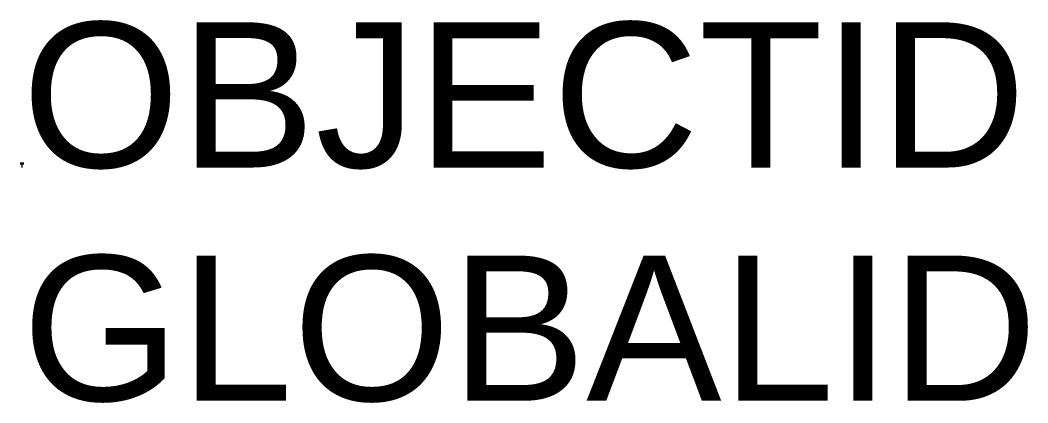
# Model space of a CAD drawing. Header units: feet. Extents: x -0.01 to 3.46, y -0.81 to 0.51.
import ezdxf

# ---------------------------------------------------------------- set-up
doc = ezdxf.new("R2010")
doc.units = ezdxf.units.FT
doc.header["$LTSCALE"] = 50
doc.header["$MEASUREMENT"] = 0
doc.linetypes.add('EESLU', pattern=[2, 1, 1])
doc.styles.get("Standard").update_dxf_attribs({"font": 'arial.ttf'})

# ---------------------------------------------------------------- blocks, each defined once
blk = doc.blocks.new('EECAP')
at = {"color": 0, "linetype": 'ByBlock', "lineweight": -2}
for p, q in [((-0.075, 0.196), (0.075, 0.196)), ((-0.075, 0.146), (0.075, 0.146)), ((0, 0.146), (0, 0))]:
    blk.add_line(p, q, dxfattribs=at)

msp = doc.modelspace()

# ---------------------------------------------------------------- linework, layer by layer
at = {"color": 0, "linetype": 'ByBlock', "lineweight": -2}
for p, q in [((-0.0063, 0.0164), (0.0062, 0.0164)), ((-0.0063, 0.0122), (0.0062, 0.0122)), ((0, 0.0122), (0, 0))]:
    msp.add_line(p, q, dxfattribs=at)

# ---------------------------------------------------------------- block references
at = {"color": 0, "linetype": 'EESLU', "xscale": 0.08333333333333333, "yscale": 0.08333333333333333, "zscale": 0.08333333333333333}
msp.add_blockref('EECAP', (0, 0), dxfattribs=at)

# ---------------------------------------------------------------- texts
at = {"color": 0, "linetype": 'EESLU'}
for tag, p, s in [('OBJECTID', (0, 0), ''), ('GLOBALID', (0, -0.8032), 'xxx')]:
    msp.add_attdef(tag, p, s, height=0.5, dxfattribs=at)

doc.saveas('drawing.dxf')
